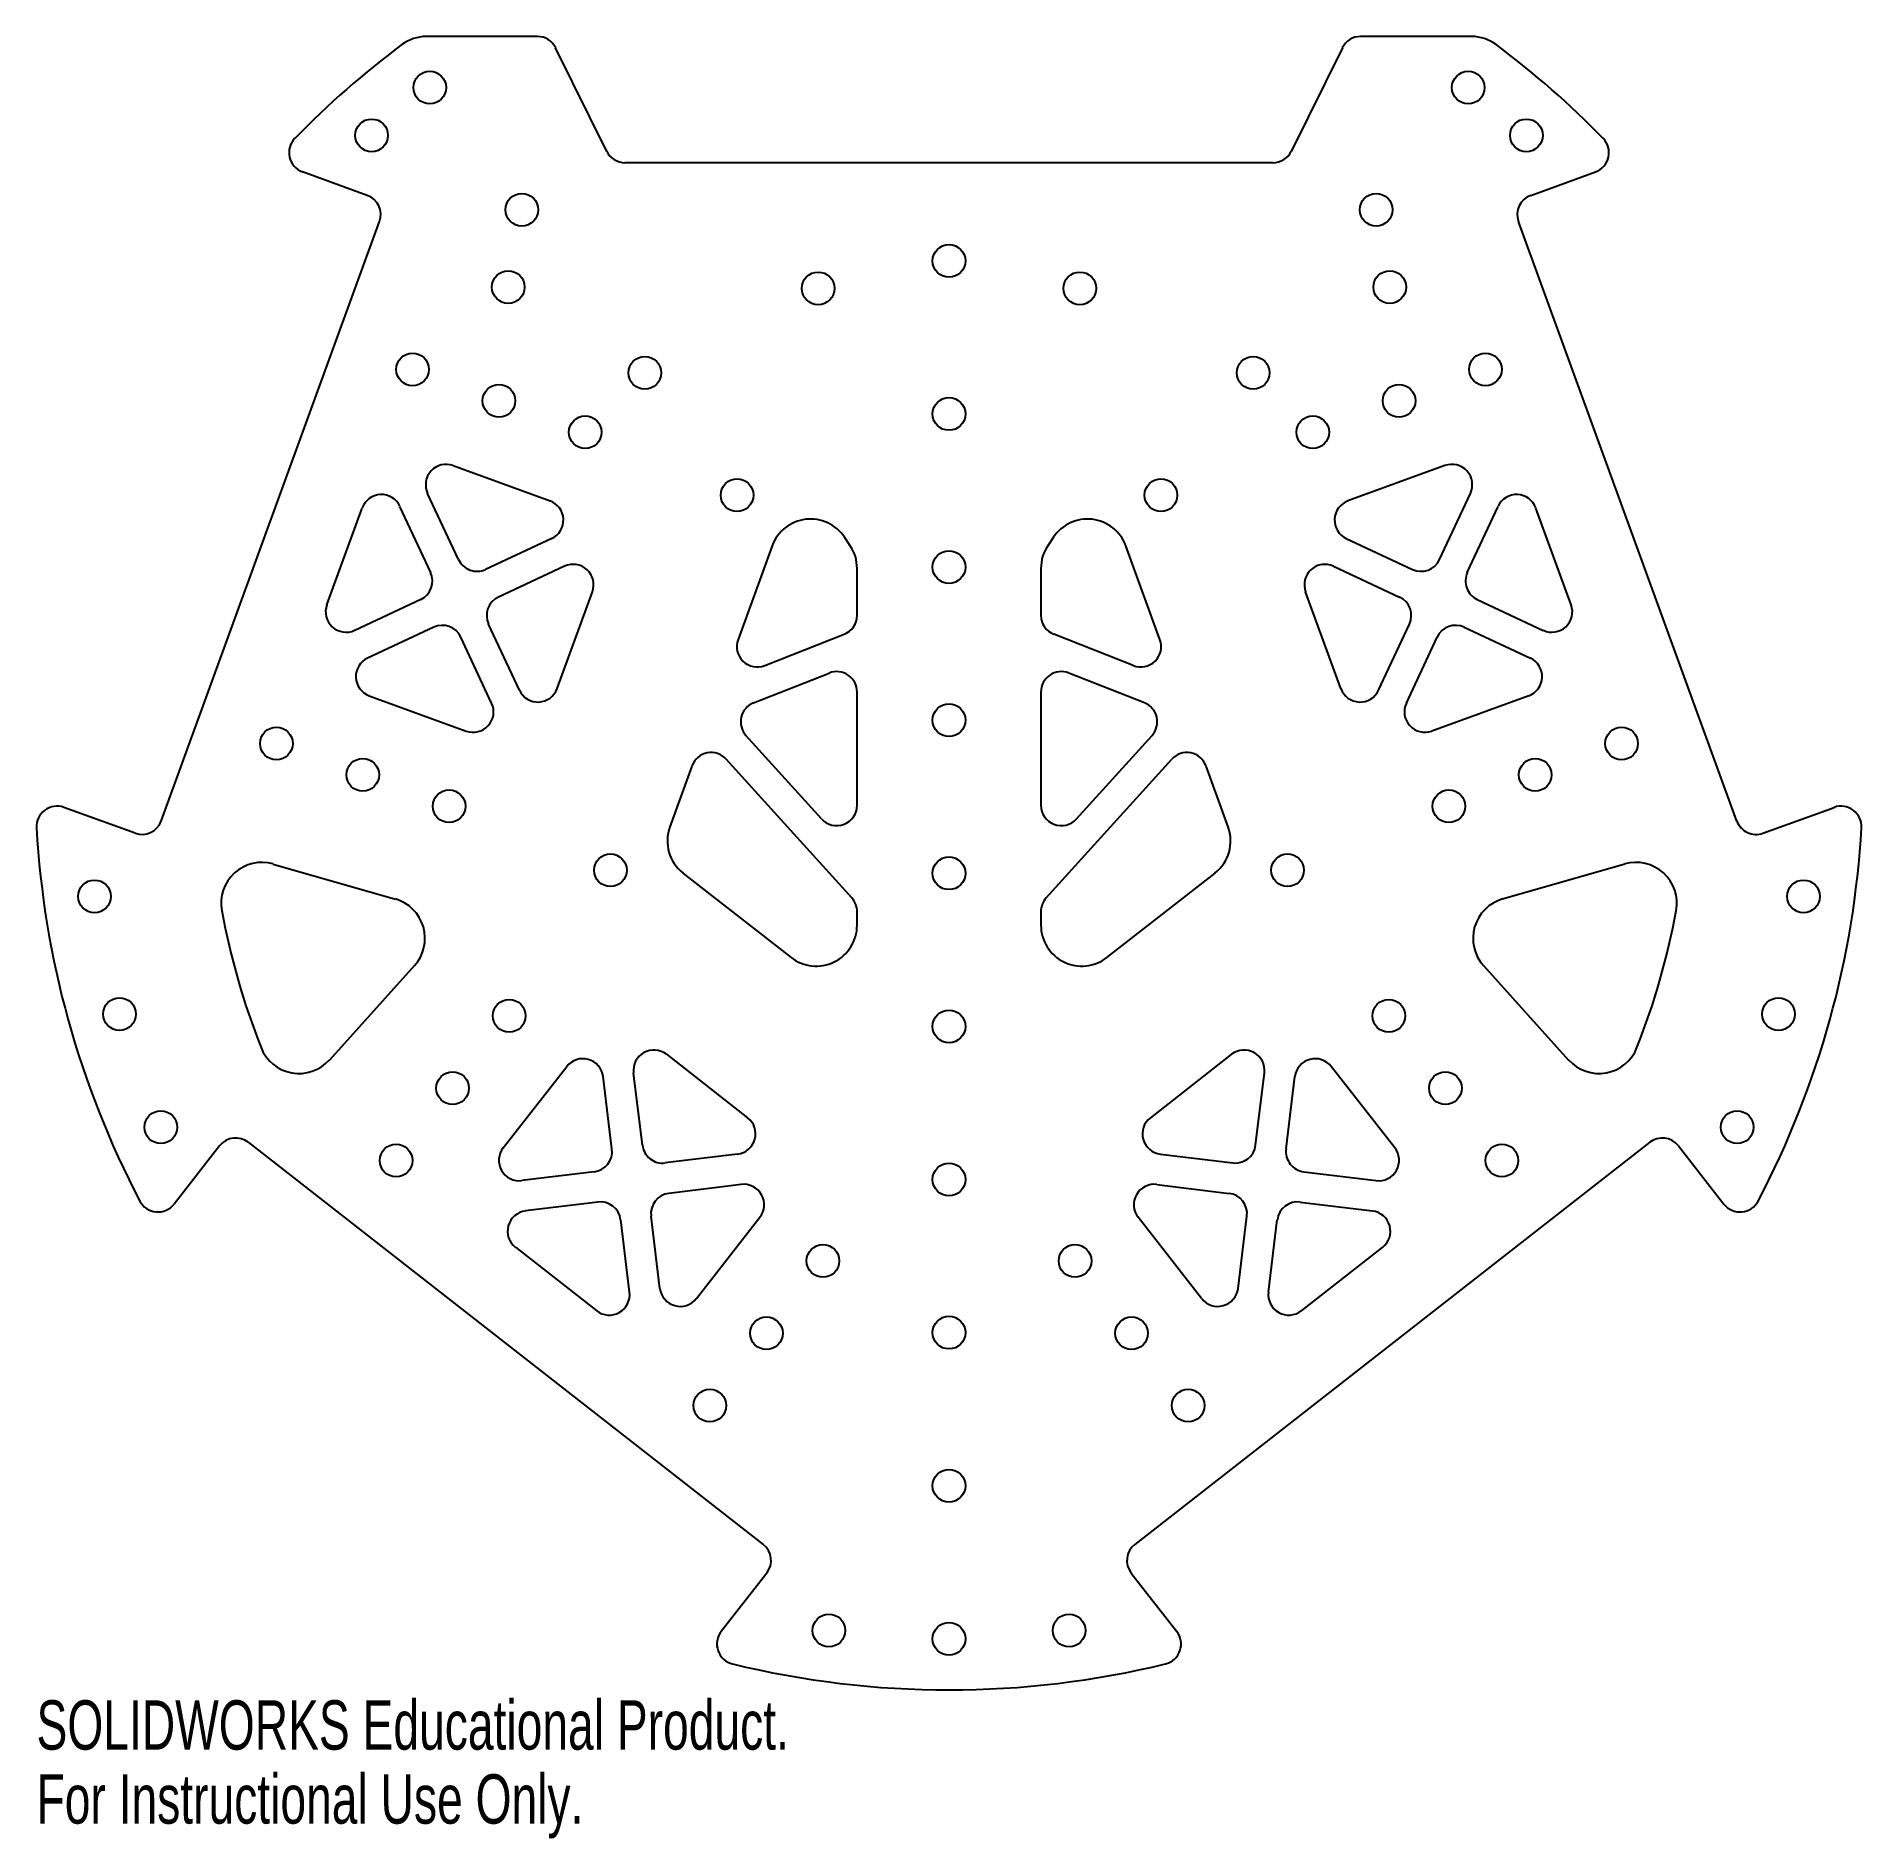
# Model space of a CAD drawing. Header units: millimetres. Extents: x -89 to 89, y -104 to 72.
import ezdxf

# ---------------------------------------------------------------- set-up
doc = ezdxf.new("R2010")
doc.units = ezdxf.units.MM
doc.styles.add('SLDTEXTSTYLE0', font='TXT', dxfattribs={"width": 0.7})

msp = doc.modelspace()

# ---------------------------------------------------------------- linework, layer by layer
at = {"color": 7, "linetype": 'Continuous', "lineweight": 25}
for p, q in [((-40.31, 72.48), (-51.19, 72.48)), ((51.19, 72.48), (40.31, 72.48)), ((-33.52, 61.23), (-38.52, 71.37)), ((38.52, 71.37), (33.52, 61.23)), ((-56.97, 56.92), (-63.31, 59.23)), ((31.73, 60.12), (-31.73, 60.12)), ((56.97, 56.92), (63.31, 59.23)), ((-77.15, -4.38), (-55.77, 54.35)), ((77.15, -4.38), (55.77, 54.35)), ((-48.57, 30.45), (-39.07, 26.99)), ((48.57, 30.45), (39.07, 26.99)), ((-48.04, 21.25), (-51.06, 27.72)), ((48.04, 21.25), (51.06, 27.72)), ((-60.93, 16.8), (-57.47, 26.29)), ((-50.76, 19.98), (-53.78, 26.45)), ((50.76, 19.98), (53.78, 26.45)), ((60.93, 16.8), (57.47, 26.29)), ((-38.91, 23.3), (-45.39, 20.28)), ((-9.67, 22.58), (-10.23, 23.43)), ((10.23, 23.43), (9.67, 22.58)), ((38.91, 23.3), (45.39, 20.28)), ((-17.32, 22.58), (-20.66, 13.4)), ((20.66, 13.4), (17.32, 22.58)), ((-37.65, 20.58), (-44.12, 17.56)), ((-9, 15.78), (-9, 20.37)), ((9, 20.37), (9, 15.78)), ((37.65, 20.58), (44.12, 17.56)), ((-38.38, 8.59), (-34.92, 18.08)), ((38.38, 8.59), (34.92, 18.08)), ((-51.73, 17.32), (-58.2, 14.3)), ((51.73, 17.32), (58.2, 14.3)), ((-50.46, 14.6), (-56.94, 11.59)), ((-42.07, 8.43), (-45.09, 14.9)), ((42.07, 8.43), (45.09, 14.9)), ((50.46, 14.6), (56.94, 11.59)), ((-44.79, 7.16), (-47.8, 13.64)), ((-18.05, 10.86), (-10.27, 13.92)), ((18.05, 10.86), (10.27, 13.92)), ((44.79, 7.16), (47.8, 13.64)), ((-19.13, 7.21), (-11.73, 10.12)), ((19.13, 7.21), (11.73, 10.12)), ((-56.77, 7.89), (-47.28, 4.44)), ((-9, -2.83), (-9, 8.26)), ((9, 8.26), (9, -2.83)), ((56.77, 7.89), (47.28, 4.44)), ((-12.48, -4.17), (-19.88, 4.01)), ((12.48, -4.17), (19.88, 4.01)), ((-25.17, 1.01), (-27.34, -4.95)), ((-9.52, -11.91), (-21.81, 1.67)), ((9.52, -11.91), (21.81, 1.67)), ((27.34, -4.95), (25.17, 1.01)), ((-79.71, -5.57), (-86.68, -3.04)), ((79.71, -5.57), (86.68, -3.04)), ((-66.18, -8.59), (-54.22, -12.02)), ((66.18, -8.59), (54.22, -12.02)), ((-26.05, -9.47), (-15.46, -17.74)), ((15.46, -17.74), (26.05, -9.47)), ((-9, -14.59), (-9, -13.26)), ((9, -13.26), (9, -14.59)), ((-52.35, -18.54), (-60.68, -27.79)), ((52.35, -18.54), (60.68, -27.79)), ((-43.66, -36.39), (-37.44, -28.43)), ((-27.68, -27.23), (-19.72, -33.45)), ((27.68, -27.23), (19.72, -33.45)), ((43.66, -36.39), (37.44, -28.43)), ((-33.01, -36.5), (-33.88, -29.41)), ((-30.03, -36.14), (-30.9, -29.05)), ((30.03, -36.14), (30.9, -29.05)), ((33.01, -36.5), (33.88, -29.41)), ((-71.43, -36.2), (-75.89, -41.91)), ((-68.62, -35.85), (-18.19, -75.26)), ((-20.71, -37.01), (-27.8, -37.88)), ((68.62, -35.85), (18.19, -75.26)), ((20.71, -37.01), (27.8, -37.88)), ((71.43, -36.2), (75.89, -41.91)), ((-34.75, -38.73), (-41.84, -39.6)), ((34.75, -38.73), (41.84, -39.6)), ((-20.35, -39.99), (-27.43, -40.86)), ((20.35, -39.99), (27.43, -40.86)), ((-34.38, -41.71), (-41.47, -42.58)), ((34.38, -41.71), (41.47, -42.58)), ((-31.28, -50.54), (-32.15, -43.45)), ((-28.31, -50.17), (-29.18, -43.09)), ((-24.74, -51.16), (-18.53, -43.2)), ((24.74, -51.16), (18.53, -43.2)), ((28.31, -50.17), (29.18, -43.09)), ((31.28, -50.54), (32.15, -43.45)), ((-42.46, -46.14), (-34.5, -52.36)), ((42.46, -46.14), (34.5, -52.36)), ((-17.84, -78.06), (-22.31, -83.78)), ((17.84, -78.06), (22.31, -83.78))]:
    msp.add_line(p, q, dxfattribs=at)
for centre in [(-50.85, 67.48), (50.85, 67.48), (-56.54, 62.8), (56.54, 62.8), (-41.83, 55.51), (41.83, 55.51), (0, 50.5), (-43.16, 47.93), (-12.81, 47.81), (12.81, 47.81), (43.16, 47.93), (-52.53, 39.87), (-29.79, 39.53), (29.79, 39.53), (52.53, 39.87), (-44.07, 36.79), (44.07, 36.79), (0, 35.5), (-35.62, 33.71), (35.62, 33.71), (-20.76, 27.55), (20.76, 27.55), (0, 20.5), (0, 5.5), (-65.87, 3.22), (65.87, 3.22), (-57.41, 0.15), (57.41, 0.15), (-48.96, -2.93), (48.96, -2.93), (-33.16, -9.2), (0, -9.5), (33.16, -9.2), (-83.68, -11.76), (83.68, -11.76), (-81.23, -23.29), (-43.07, -23.46), (0, -24.5), (43.07, -23.46), (81.23, -23.29), (-48.61, -30.55), (48.61, -30.55), (-77.19, -34.37), (77.19, -34.37), (-54.15, -37.64), (54.15, -37.64), (0, -39.5), (-12.34, -47.47), (12.34, -47.47), (-17.88, -54.56), (0, -54.5), (17.88, -54.56), (-23.42, -61.65), (23.42, -61.65), (0, -69.5), (-11.76, -83.68), (11.76, -83.68), (0, -84.5)]:
    msp.add_circle(centre, 1.6, dxfattribs=at)
for centre, radius, start, end in [((0, 0), 89.5, 126.7752, 135.7054), ((-51.19, 68.48), 4, 90, 126.7752), ((-40.31, 70.48), 2, 26.2514, 90), ((40.31, 70.48), 2, 90, 153.7486), ((51.19, 68.48), 4, 53.2248, 90), ((0, 0), 89.5, 44.2946, 53.2248), ((-62.63, 61.11), 2, 135.7054, 250), ((-31.73, 62.12), 2, 206.2514, 270), ((31.73, 62.12), 2, 270, 333.7486), ((62.63, 61.11), 2, 290, 44.2946), ((-57.65, 55.04), 2, 340, 70), ((57.65, 55.04), 2, 110, 200), ((-49.25, 28.57), 2, 70, 205), ((49.25, 28.57), 2, 335, 110), ((-55.59, 25.61), 2, 25, 160), ((-39.76, 25.11), 2, 295, 70), ((39.76, 25.11), 2, 110, 245), ((55.59, 25.61), 2, 20, 155), ((-13.56, 21.21), 4, 33.5739, 160), ((13.56, 21.21), 4, 20, 146.4261), ((-13, 20.37), 4, 0, 33.5739), ((13, 20.37), 4, 146.4261, 180), ((-52.58, 19.14), 2, 295, 25), ((-46.23, 22.09), 2, 205, 295), ((-36.8, 18.77), 2, 340, 115), ((36.8, 18.77), 2, 65, 200), ((46.23, 22.09), 2, 245, 335), ((52.58, 19.14), 2, 155, 245), ((-59.05, 16.12), 2, 160, 295), ((-43.27, 15.75), 2, 115, 205), ((43.27, 15.75), 2, 335, 65), ((59.05, 16.12), 2, 245, 20), ((-49.62, 12.79), 2, 25, 115), ((-11, 15.78), 2, 291.4441, 0), ((11, 15.78), 2, 180, 248.5559), ((49.62, 12.79), 2, 65, 155), ((-18.78, 12.72), 2, 160, 291.4441), ((18.78, 12.72), 2, 248.5559, 20), ((-56.09, 9.77), 2, 115, 250), ((56.09, 9.77), 2, 290, 65), ((-11, 8.26), 2, 0, 111.4441), ((11, 8.26), 2, 68.5559, 180), ((-46.6, 6.32), 2, 250, 25), ((-40.25, 9.28), 2, 205, 340), ((-18.4, 5.35), 2, 111.4441, 222.1517), ((18.4, 5.35), 2, 317.8483, 68.5559), ((40.25, 9.28), 2, 200, 335), ((46.6, 6.32), 2, 155, 290), ((-23.29, 0.33), 2, 42.1517, 160), ((23.29, 0.33), 2, 20, 137.8483), ((-87.36, -4.92), 2, 70, 183.2214), ((-11, -2.83), 2, 222.1517, 0), ((11, -2.83), 2, 180, 317.8483), ((87.36, -4.92), 2, 356.7786, 110), ((0, 0), 89.5, 183.2214, 207.7054), ((-79.03, -3.69), 2, 250, 340), ((-23.58, -6.32), 4, 160, 232), ((23.58, -6.32), 4, 308, 20), ((79.03, -3.69), 2, 200, 290), ((0, 0), 89.5, 332.2946, 356.7786), ((-67.28, -12.43), 4, 74, 190.4679), ((67.28, -12.43), 4, 349.5321, 106), ((-55.32, -15.86), 4, 318, 74), ((-11, -13.26), 2, 0, 42.1517), ((11, -13.26), 2, 137.8483, 180), ((55.32, -15.86), 4, 106, 222), ((0, 0), 72.42, 190.4679, 201.5321), ((0, 0), 72.42, 338.4679, 349.5321), ((-13, -14.59), 4, 232, 0), ((13, -14.59), 4, 180, 308), ((-63.65, -25.11), 4, 201.5321, 318), ((-28.91, -28.81), 2, 52, 187), ((28.91, -28.81), 2, 353, 128), ((63.65, -25.11), 4, 222, 338.4679), ((-35.86, -29.66), 2, 7, 142), ((35.86, -29.66), 2, 38, 173), ((-20.95, -35.02), 2, 277, 52), ((20.95, -35.02), 2, 128, 263), ((-69.85, -37.43), 2, 52, 142), ((69.85, -37.43), 2, 38, 128), ((-42.08, -37.62), 2, 142, 277), ((-34.99, -36.75), 2, 277, 7), ((-28.04, -35.89), 2, 187, 277), ((28.04, -35.89), 2, 263, 353), ((34.99, -36.75), 2, 173, 263), ((42.08, -37.62), 2, 263, 38), ((-27.19, -42.84), 2, 97, 187), ((-20.1, -41.97), 2, 322, 97), ((20.1, -41.97), 2, 83, 218), ((27.19, -42.84), 2, 353, 83), ((-77.47, -40.68), 2, 207.7054, 322), ((-41.23, -44.57), 2, 97, 232), ((-34.14, -43.69), 2, 7, 97), ((34.14, -43.69), 2, 83, 173), ((41.23, -44.57), 2, 308, 83), ((77.47, -40.68), 2, 218, 332.2946), ((-33.27, -50.78), 2, 232, 7), ((-26.32, -49.93), 2, 187, 322), ((26.32, -49.93), 2, 218, 353), ((33.27, -50.78), 2, 173, 308), ((-19.42, -76.83), 2, 322, 52), ((19.42, -76.83), 2, 128, 218), ((-20.73, -85.01), 2, 142, 256.2946), ((20.73, -85.01), 2, 283.7054, 38), ((0, 0), 89.5, 256.2946, 283.7054)]:
    msp.add_arc(centre, radius, start, end, dxfattribs=at)

# ---------------------------------------------------------------- texts
at = {"color": 7, "linetype": 'Continuous', "char_height": 4.8336, "attachment_point": 1, "style": 'SLDTEXTSTYLE0'}
for s, insert in [('SOLIDWORKS Educational Product.', (-89.36, -90.52)), ('For Instructional Use Only.', (-89.36, -97.77))]:
    msp.add_mtext(s, dxfattribs=dict(at, insert=insert))

doc.saveas('drawing.dxf')
